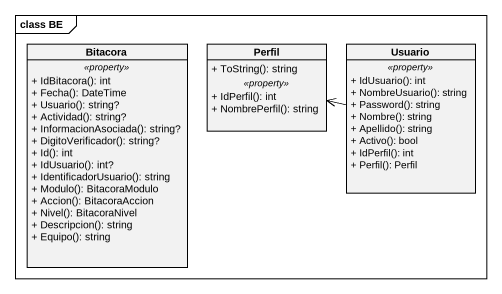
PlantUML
@startuml
mainframe class BE
hide circle
hide empty members
skinparam classAttributeIconSize 0
class Bitacora {
  .. <<property>> ..
  + IdBitacora(): int
  + Fecha(): DateTime
  + Usuario(): string?
  + Actividad(): string?
  + InformacionAsociada(): string?
  + DigitoVerificador(): string?
  + Id(): int
  + IdUsuario(): int?
  + IdentificadorUsuario(): string
  + Modulo(): BitacoraModulo
  + Accion(): BitacoraAccion
  + Nivel(): BitacoraNivel
  + Descripcion(): string
  + Equipo(): string
}
class Perfil {
  + ToString(): string
  .. <<property>> ..
  + IdPerfil(): int
  + NombrePerfil(): string
}
class Usuario {
  .. <<property>> ..
  + IdUsuario(): int
  + NombreUsuario(): string
  + Password(): string
  + Nombre(): string
  + Apellido(): string
  + Activo(): bool
  + IdPerfil(): int
  + Perfil(): Perfil
}
Usuario -left-> Perfil
@enduml
